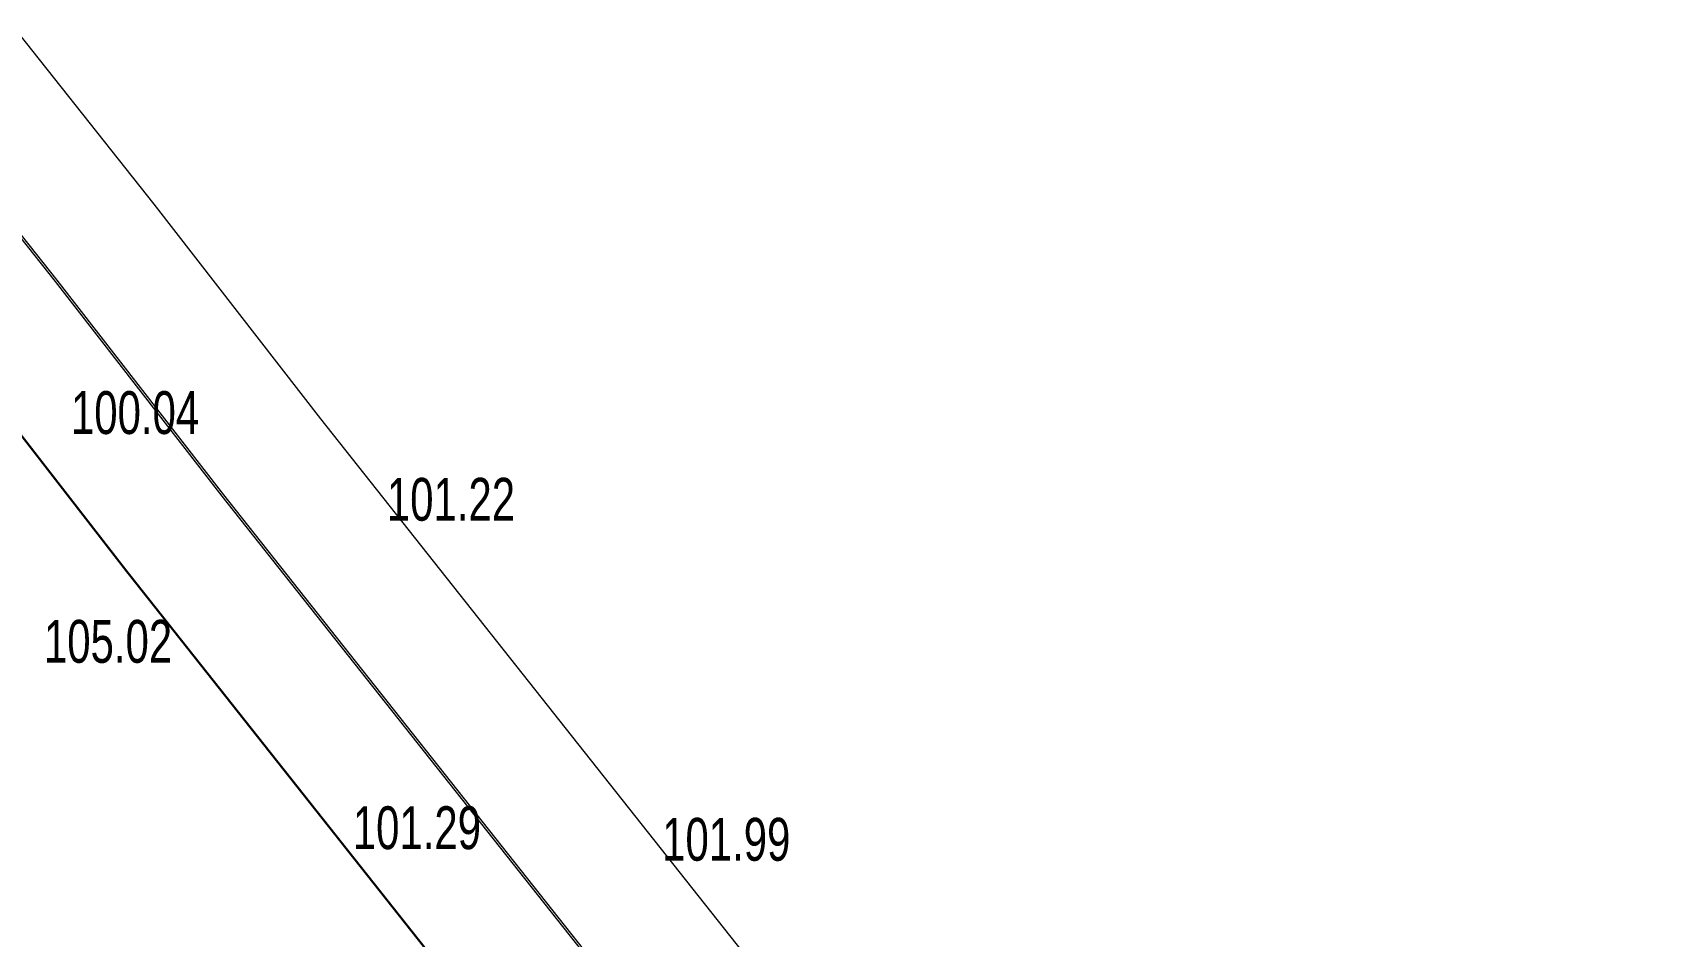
# Model space of a CAD drawing. Header units: metres. Extents: x 431006 to 434411, y 2469261 to 2473208.
# Drawn here: x 432121.8 to 432273.5, y 2472660.8 to 2472745.1 of the extents above; entities that cross this region are included whole.
import ezdxf

# ---------------------------------------------------------------- set-up
doc = ezdxf.new("R2010")
doc.units = ezdxf.units.M
doc.header["$MEASUREMENT"] = 0
for name, color, linetype, lineweight in [('CAO DO', 8, 'Continuous', 18), ('duong dat-ks', 8, 'Continuous', 18), ('duong nhua-ks', 8, 'Continuous', 18)]:
    doc.layers.add(name, color=color, linetype=linetype, lineweight=lineweight)
doc.styles.get("Standard").update_dxf_attribs({"font": 'arial.ttf'})

msp = doc.modelspace()

# ---------------------------------------------------------------- linework, layer by layer
at = {"layer": 'duong dat-ks', "color": 9, "lineweight": 0}
msp.add_lwpolyline([(431759.34, 2473182.73), (431762.54, 2473178.71), (431868.62, 2473044.48), (431907.13, 2472995.73), (431993.64, 2472885.89), (432062.61, 2472799.23), (432123.94, 2472721.87), (432139.5, 2472701.82), (432269.99, 2472537.03), (432384.62, 2472392.47), (432415.68, 2472353.29), (432453.68, 2472305.34), (432467.21, 2472288.46), (432486.33, 2472261.97), (432520.68, 2472215.46), (432618.03, 2472083.97)], dxfattribs=at)
at = {"layer": 'duong dat-ks', "color": 9, "lineweight": 0, "const_width": 0.2}
msp.add_lwpolyline([(431750.3, 2473175.94), (431753.69, 2473171.69), (431865.3, 2473031.15), (431898.27, 2472988.71), (431985.19, 2472879.23), (432053.74, 2472792.22), (432115.05, 2472714.9), (432130.6, 2472694.85), (432261.14, 2472530.02), (432375.76, 2472385.45), (432406.82, 2472346.27), (432444.84, 2472298.29), (432458.35, 2472281.44), (432477.68, 2472256.79), (432514.29, 2472210.78), (432613.89, 2472078.65)], dxfattribs=at)
at = {"layer": 'duong nhua-ks', "color": 9, "lineweight": 0}
for points in [[(431768.7, 2473189.76), (431771.71, 2473185.98), (431877.8, 2473051.73), (431916.3, 2473002.99), (432003.23, 2472893.5), (432071.79, 2472806.49), (432133.15, 2472729.09), (432148.71, 2472709.04), (432279.17, 2472544.3), (432393.78, 2472399.74), (432424.85, 2472360.55), (432462.82, 2472312.63), (432476.38, 2472295.73), (432495.73, 2472271.05), (432532.31, 2472225.07), (432589.84, 2472152.17), (432622.02, 2472111.73), (432671.35, 2472049.88), (432701.08, 2472013.15), (432742.13, 2471964.29), (432766.57, 2471936.88), (432780.9, 2471921.42), (432805.53, 2471895.79), (432839.9, 2471861.36)], [(431759.5, 2473182.85), (431762.7, 2473178.83), (431868.78, 2473044.6), (431907.29, 2472995.85), (431993.73, 2472885.94), (432062.76, 2472799.35), (432124.1, 2472722), (432139.65, 2472701.95), (432270.15, 2472537.16), (432384.77, 2472392.59), (432415.84, 2472353.41), (432453.83, 2472305.46), (432467.36, 2472288.58), (432486.49, 2472262.08), (432520.84, 2472215.58), (432578.32, 2472138.59), (432609.27, 2472096.57), (432652.43, 2472039.07), (432685.84, 2471995.02), (432726.44, 2471947.19), (432760.11, 2471909.72), (432795.02, 2471873.55)]]:
    msp.add_lwpolyline(points, dxfattribs=at)

# ---------------------------------------------------------------- texts
at = {"layer": 'CAO DO', "color": 9, "lineweight": 0, "width": 0.7}
for s, p in [('100.04', (432125.42, 2472707.63, 100.04)), ('101.22', (432154.9, 2472699.54, 101.22)), ('105.02', (432122.9, 2472686.29, 105.02)), ('101.29', (432151.72, 2472668.9, 101.29)), ('101.99', (432180.59, 2472667.82, 101.99))]:
    msp.add_text(s, height=4, dxfattribs=at).set_placement(p)

doc.saveas('drawing.dxf')
